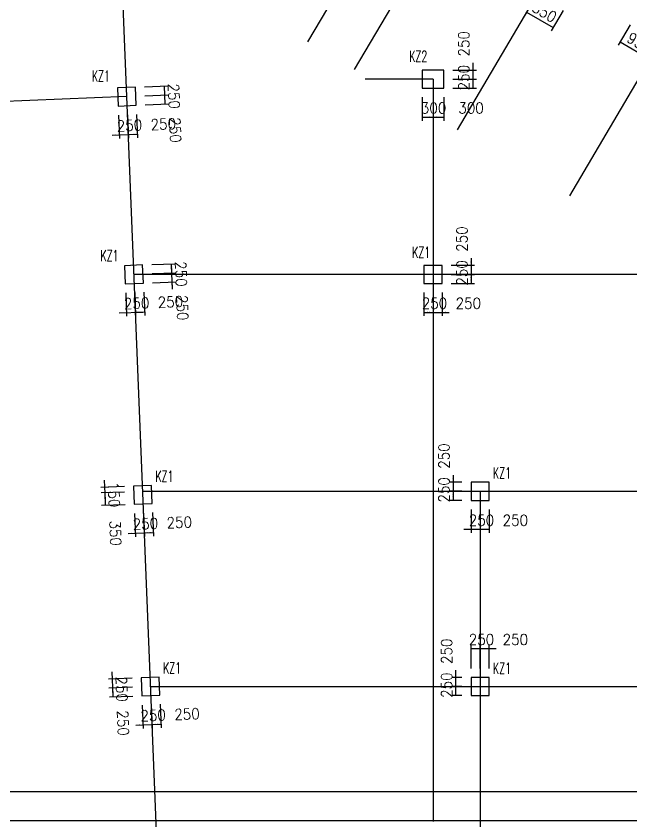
# Model space of a CAD drawing. Extents: x 387171 to 699106, y 11966 to 245688.
# Drawn here: x 487529 to 504530, y 146373 to 168631 of the extents above; entities that cross this region are included whole.
import ezdxf

# ---------------------------------------------------------------- set-up
doc = ezdxf.new("R2010")
doc.units = 0
doc.header["$LTSCALE"] = 100
doc.header["$MEASUREMENT"] = 0
for name, color, linetype in [('COLU', 7, 'Continuous'), ('DIM', 3, 'Continuous'), ('DOTE', 253, 'Continuous'), ('h后浇带', 51, 'Continuous'), ('NUM', 7, 'Continuous'), ('小尺寸', 4, 'Continuous')]:
    doc.layers.add(name, color=color, linetype=linetype)
doc.styles.get("Standard").update_dxf_attribs({"font": 'standard'})
doc.dimstyles.get("Standard").update_dxf_attribs({"dimtxt": 300, "dimasz": 100, "dimexe": 100, "dimexo": 250, "dimgap": 100, "dimtad": 0, "dimtoh": 1, "dimdec": 0, "dimdsep": 46, "dimcen": 0.09, "dimclrt": 7, "dimadec": 0, "dimazin": 0, "dimtfac": 1, "dimtdec": 4, "dimtofl": 0, "dimtmove": 0, "dimatfit": 3, "dimfxl": 1, "dimtolj": 1, "dimtzin": 0, "dimarcsym": 0})

# ---------------------------------------------------------------- blocks, each defined once
blk = doc.blocks.new('*D381')
at = {"layer": '小尺寸', "color": 0, "linetype": 'ByBlock', "lineweight": -2}
for p, q in [((501922, 169217), (501592, 168656)), ((501643, 168742), (502376, 168312)), ((502654, 168786), (502325, 168225))]:
    blk.add_line(p, q, dxfattribs=at)
for points in [[(501643, 168742), (501738, 168706), (501721, 168677)], [(502376, 168312), (502281, 168348), (502298, 168377)]]:
    blk.add_solid(points, dxfattribs=at)
at = {"layer": '小尺寸', "color": 7, "linetype": 'Continuous', "lineweight": -2, "insert": (502136, 168743), "char_height": 300, "width": 566.67, "attachment_point": 5, "rotation": 329.5454}
blk.add_mtext('850', dxfattribs=at)
blk = doc.blocks.new('*D19')
at = {"layer": '小尺寸', "color": 0, "linetype": 'ByBlock', "lineweight": -2}
for p, q in [((504510, 168390), (504181, 167830)), ((504231, 167916), (505050, 167435)), ((505329, 167909), (504999, 167348))]:
    blk.add_line(p, q, dxfattribs=at)
for points in [[(504231, 167916), (504326, 167880), (504309, 167851)], [(505050, 167435), (504955, 167471), (504972, 167500)]]:
    blk.add_solid(points, dxfattribs=at)
at = {"layer": '小尺寸', "color": 7, "linetype": 'Continuous', "lineweight": -2, "insert": (504767, 167891), "char_height": 300, "width": 556.67, "attachment_point": 5, "rotation": 329.5447}
blk.add_mtext('950', dxfattribs=at)
blk = doc.blocks.new('*D735')
at = {"layer": 'DIM', "color": 0, "linetype": 'ByBlock', "lineweight": -2}
for p, q in [((500158, 167338), (500158, 166688)), ((499608, 167138), (500258, 167138)), ((499608, 166888), (500258, 166888))]:
    blk.add_line(p, q, dxfattribs=at)
for points in [[(500158, 167138), (500141, 167238), (500175, 167238)], [(500158, 166888), (500175, 166788), (500141, 166788)]]:
    blk.add_solid(points, dxfattribs=at)
at = {"layer": 'DIM', "color": 7, "linetype": 'Continuous', "lineweight": -2, "insert": (499908, 167864), "char_height": 300, "width": 566.67, "attachment_point": 5, "rotation": 90}
blk.add_mtext('250', dxfattribs=at)
blk = doc.blocks.new('*D924')
at = {"layer": 'DIM', "color": 0, "linetype": 'ByBlock', "lineweight": -2}
for p, q in [((499608, 166888), (500258, 166888)), ((500158, 166888), (500158, 166638)), ((499608, 166638), (500258, 166638))]:
    blk.add_line(p, q, dxfattribs=at)
for points in [[(500158, 166888), (500175, 166788), (500141, 166788)], [(500158, 166638), (500141, 166738), (500175, 166738)]]:
    blk.add_solid(points, dxfattribs=at)
at = {"layer": 'DIM', "color": 7, "linetype": 'Continuous', "lineweight": -2, "insert": (499908, 166928), "char_height": 300, "width": 566.67, "attachment_point": 5, "rotation": 90}
blk.add_mtext('250', dxfattribs=at)
blk = doc.blocks.new('*D1855')
at = {"layer": 'DIM', "color": 0, "linetype": 'ByBlock', "lineweight": -2}
for p, q in [((498758, 166388), (498758, 165738)), ((499058, 166388), (499058, 165738)), ((498758, 165838), (499058, 165838))]:
    blk.add_line(p, q, dxfattribs=at)
for points in [[(498758, 165838), (498858, 165855), (498858, 165821)], [(499058, 165838), (498958, 165821), (498958, 165855)]]:
    blk.add_solid(points, dxfattribs=at)
at = {"layer": 'DIM', "color": 7, "linetype": 'Continuous', "lineweight": -2, "insert": (499073, 166088), "char_height": 300, "width": 566.67, "attachment_point": 5}
blk.add_mtext('300', dxfattribs=at)
blk = doc.blocks.new('*D1339')
at = {"layer": 'DIM', "color": 0, "linetype": 'ByBlock', "lineweight": -2}
for p, q in [((499058, 166388), (499058, 165738)), ((499358, 166388), (499358, 165738)), ((499058, 165838), (499358, 165838))]:
    blk.add_line(p, q, dxfattribs=at)
for points in [[(499058, 165838), (499158, 165855), (499158, 165821)], [(499358, 165838), (499258, 165821), (499258, 165855)]]:
    blk.add_solid(points, dxfattribs=at)
at = {"layer": 'DIM', "color": 7, "linetype": 'Continuous', "lineweight": -2, "insert": (500109, 166088), "char_height": 300, "width": 566.67, "attachment_point": 5}
blk.add_mtext('300', dxfattribs=at)
blk = doc.blocks.new('*D937')
at = {"layer": 'DIM', "color": 0, "linetype": 'ByBlock', "lineweight": -2}
for p, q in [((500108, 161938), (500108, 161288)), ((499558, 161738), (500208, 161738)), ((499558, 161488), (500208, 161488))]:
    blk.add_line(p, q, dxfattribs=at)
for points in [[(500108, 161738), (500091, 161838), (500125, 161838)], [(500108, 161488), (500125, 161388), (500091, 161388)]]:
    blk.add_solid(points, dxfattribs=at)
at = {"layer": 'DIM', "color": 7, "linetype": 'Continuous', "lineweight": -2, "insert": (499858, 162464), "char_height": 300, "width": 566.67, "attachment_point": 5, "rotation": 90}
blk.add_mtext('250', dxfattribs=at)
blk = doc.blocks.new('*D1886')
at = {"layer": 'DIM', "color": 0, "linetype": 'ByBlock', "lineweight": -2}
for p, q in [((499558, 161488), (500208, 161488)), ((500108, 161488), (500108, 161238)), ((499558, 161238), (500208, 161238))]:
    blk.add_line(p, q, dxfattribs=at)
for points in [[(500108, 161488), (500125, 161388), (500091, 161388)], [(500108, 161238), (500091, 161338), (500125, 161338)]]:
    blk.add_solid(points, dxfattribs=at)
at = {"layer": 'DIM', "color": 7, "linetype": 'Continuous', "lineweight": -2, "insert": (499858, 161528), "char_height": 300, "width": 566.67, "attachment_point": 5, "rotation": 90}
blk.add_mtext('250', dxfattribs=at)
blk = doc.blocks.new('*D2071')
at = {"layer": 'DIM', "color": 0, "linetype": 'ByBlock', "lineweight": -2}
for p, q in [((498808, 160988), (498808, 160338)), ((499058, 160988), (499058, 160338)), ((498808, 160438), (499058, 160438))]:
    blk.add_line(p, q, dxfattribs=at)
for points in [[(498808, 160438), (498908, 160455), (498908, 160421)], [(499058, 160438), (498958, 160421), (498958, 160455)]]:
    blk.add_solid(points, dxfattribs=at)
at = {"layer": 'DIM', "color": 7, "linetype": 'Continuous', "lineweight": -2, "insert": (499098, 160688), "char_height": 300, "width": 566.67, "attachment_point": 5}
blk.add_mtext('250', dxfattribs=at)
blk = doc.blocks.new('*D1668')
at = {"layer": 'DIM', "color": 0, "linetype": 'ByBlock', "lineweight": -2}
for p, q in [((499058, 160988), (499058, 160338)), ((499308, 160988), (499308, 160338)), ((498858, 160438), (499508, 160438))]:
    blk.add_line(p, q, dxfattribs=at)
for points in [[(499058, 160438), (498958, 160421), (498958, 160455)], [(499308, 160438), (499408, 160455), (499408, 160421)]]:
    blk.add_solid(points, dxfattribs=at)
at = {"layer": 'DIM', "color": 7, "linetype": 'Continuous', "lineweight": -2, "insert": (500034, 160688), "char_height": 300, "width": 566.67, "attachment_point": 5}
blk.add_mtext('250', dxfattribs=at)
blk = doc.blocks.new('*D3971')
at = {"layer": 'DIM', "color": 0, "linetype": 'ByBlock', "lineweight": -2}
for p, q in [((499611, 155938), (499611, 155288)), ((499858, 155738), (499511, 155738)), ((499858, 155488), (499511, 155488))]:
    blk.add_line(p, q, dxfattribs=at)
for points in [[(499611, 155738), (499595, 155838), (499628, 155838)], [(499611, 155488), (499628, 155388), (499595, 155388)]]:
    blk.add_solid(points, dxfattribs=at)
at = {"layer": 'DIM', "color": 7, "linetype": 'Continuous', "lineweight": -2, "insert": (499361, 156464), "char_height": 300, "width": 566.67, "attachment_point": 5, "rotation": 90}
blk.add_mtext('250', dxfattribs=at)
blk = doc.blocks.new('*D79')
at = {"layer": 'DIM', "color": 0, "linetype": 'ByBlock', "lineweight": -2}
for p, q in [((499858, 155488), (499511, 155488)), ((499611, 155488), (499611, 155238)), ((499858, 155238), (499511, 155238))]:
    blk.add_line(p, q, dxfattribs=at)
for points in [[(499611, 155488), (499628, 155388), (499595, 155388)], [(499611, 155238), (499595, 155338), (499628, 155338)]]:
    blk.add_solid(points, dxfattribs=at)
at = {"layer": 'DIM', "color": 7, "linetype": 'Continuous', "lineweight": -2, "insert": (499361, 155528), "char_height": 300, "width": 566.67, "attachment_point": 5, "rotation": 90}
blk.add_mtext('250', dxfattribs=at)
blk = doc.blocks.new('*D4486')
at = {"layer": 'DIM', "color": 0, "linetype": 'ByBlock', "lineweight": -2}
for p, q in [((500108, 154988), (500108, 154338)), ((500358, 154988), (500358, 154338)), ((499908, 154438), (500558, 154438))]:
    blk.add_line(p, q, dxfattribs=at)
for points in [[(500108, 154438), (500008, 154421), (500008, 154455)], [(500358, 154438), (500458, 154455), (500458, 154421)]]:
    blk.add_solid(points, dxfattribs=at)
at = {"layer": 'DIM', "color": 7, "linetype": 'Continuous', "lineweight": -2, "insert": (500398, 154688), "char_height": 300, "width": 566.67, "attachment_point": 5}
blk.add_mtext('250', dxfattribs=at)
blk = doc.blocks.new('*D4654')
at = {"layer": 'DIM', "color": 0, "linetype": 'ByBlock', "lineweight": -2}
for p, q in [((500358, 154988), (500358, 154338)), ((500608, 154988), (500608, 154338)), ((500358, 154438), (500608, 154438))]:
    blk.add_line(p, q, dxfattribs=at)
for points in [[(500358, 154438), (500458, 154455), (500458, 154421)], [(500608, 154438), (500508, 154421), (500508, 154455)]]:
    blk.add_solid(points, dxfattribs=at)
at = {"layer": 'DIM', "color": 7, "linetype": 'Continuous', "lineweight": -2, "insert": (501334, 154688), "char_height": 300, "width": 566.67, "attachment_point": 5}
blk.add_mtext('250', dxfattribs=at)
blk = doc.blocks.new('*D790')
at = {"layer": 'DIM', "color": 0, "linetype": 'ByBlock', "lineweight": -2}
for p, q in [((499683, 150538), (499683, 149888)), ((499858, 150338), (499583, 150338)), ((499858, 150088), (499583, 150088))]:
    blk.add_line(p, q, dxfattribs=at)
for points in [[(499683, 150338), (499666, 150438), (499699, 150438)], [(499683, 150088), (499699, 149988), (499666, 149988)]]:
    blk.add_solid(points, dxfattribs=at)
at = {"layer": 'DIM', "color": 7, "linetype": 'Continuous', "lineweight": -2, "insert": (499433, 151064), "char_height": 300, "width": 566.67, "attachment_point": 5, "rotation": 90}
blk.add_mtext('250', dxfattribs=at)
blk = doc.blocks.new('*D536')
at = {"layer": 'DIM', "color": 0, "linetype": 'ByBlock', "lineweight": -2}
for p, q in [((499858, 150088), (499583, 150088)), ((499683, 150088), (499683, 149838)), ((499858, 149838), (499583, 149838))]:
    blk.add_line(p, q, dxfattribs=at)
for points in [[(499683, 150088), (499699, 149988), (499666, 149988)], [(499683, 149838), (499666, 149938), (499699, 149938)]]:
    blk.add_solid(points, dxfattribs=at)
at = {"layer": 'DIM', "color": 7, "linetype": 'Continuous', "lineweight": -2, "insert": (499433, 150128), "char_height": 300, "width": 566.67, "attachment_point": 5, "rotation": 90}
blk.add_mtext('250', dxfattribs=at)
blk = doc.blocks.new('*D1317')
at = {"layer": 'DIM', "color": 0, "linetype": 'ByBlock', "lineweight": -2}
for p, q in [((500108, 150588), (500108, 151238)), ((500108, 151138), (500358, 151138)), ((500358, 150588), (500358, 151238))]:
    blk.add_line(p, q, dxfattribs=at)
for points in [[(500108, 151138), (500208, 151155), (500208, 151121)], [(500358, 151138), (500258, 151121), (500258, 151155)]]:
    blk.add_solid(points, dxfattribs=at)
at = {"layer": 'DIM', "color": 7, "linetype": 'Continuous', "lineweight": -2, "insert": (500398, 151388), "char_height": 300, "width": 566.67, "attachment_point": 5}
blk.add_mtext('250', dxfattribs=at)
blk = doc.blocks.new('*D918')
at = {"layer": 'DIM', "color": 0, "linetype": 'ByBlock', "lineweight": -2}
for p, q in [((500158, 151138), (500808, 151138)), ((500358, 150588), (500358, 151238)), ((500608, 150588), (500608, 151238))]:
    blk.add_line(p, q, dxfattribs=at)
for points in [[(500358, 151138), (500258, 151121), (500258, 151155)], [(500608, 151138), (500708, 151155), (500708, 151121)]]:
    blk.add_solid(points, dxfattribs=at)
at = {"layer": 'DIM', "color": 7, "linetype": 'Continuous', "lineweight": -2, "insert": (501334, 151388), "char_height": 300, "width": 566.67, "attachment_point": 5}
blk.add_mtext('250', dxfattribs=at)
blk = doc.blocks.new('*D700')
at = {"layer": 'DIM', "color": 0, "linetype": 'ByBlock', "lineweight": -2}
for p, q in [((490361, 165894), (490388, 165245)), ((490611, 165904), (490637, 165255)), ((490184, 165336), (490833, 165362))]:
    blk.add_line(p, q, dxfattribs=at)
for points in [[(490384, 165344), (490284, 165324), (490283, 165357)], [(490633, 165354), (490733, 165375), (490734, 165342)]]:
    blk.add_solid(points, dxfattribs=at)
at = {"layer": 'DIM', "color": 7, "linetype": 'Continuous', "lineweight": -2, "insert": (490664, 165606), "char_height": 300, "width": 566.67, "attachment_point": 5, "rotation": 2.2988}
blk.add_mtext('250', dxfattribs=at)
blk = doc.blocks.new('*D880')
at = {"layer": 'DIM', "color": 0, "linetype": 'ByBlock', "lineweight": -2}
for p, q in [((490611, 165904), (490637, 165255)), ((490861, 165914), (490887, 165265)), ((490633, 165354), (490883, 165365))]:
    blk.add_line(p, q, dxfattribs=at)
for points in [[(490633, 165354), (490733, 165375), (490734, 165342)], [(490883, 165365), (490784, 165344), (490783, 165377)]]:
    blk.add_solid(points, dxfattribs=at)
at = {"layer": 'DIM', "color": 7, "linetype": 'Continuous', "lineweight": -2, "insert": (491599, 165643), "char_height": 300, "width": 566.67, "attachment_point": 5, "rotation": 2.2988}
blk.add_mtext('250', dxfattribs=at)
blk = doc.blocks.new('*D1792')
at = {"layer": 'DIM', "color": 0, "linetype": 'ByBlock', "lineweight": -2}
for p, q in [((491091, 166424), (491740, 166450)), ((491650, 166196), (491640, 166446)), ((491101, 166174), (491750, 166200))]:
    blk.add_line(p, q, dxfattribs=at)
for points in [[(491640, 166446), (491661, 166346), (491628, 166345)], [(491650, 166196), (491630, 166295), (491663, 166297)]]:
    blk.add_solid(points, dxfattribs=at)
at = {"layer": 'DIM', "color": 7, "linetype": 'Continuous', "lineweight": -2, "insert": (491929, 165480), "char_height": 300, "width": 566.67, "attachment_point": 5, "rotation": 272.2988}
blk.add_mtext('250', dxfattribs=at)
blk = doc.blocks.new('*D1417')
at = {"layer": 'DIM', "color": 0, "linetype": 'ByBlock', "lineweight": -2}
for p, q in [((491081, 166673), (491730, 166700)), ((491640, 166446), (491630, 166696)), ((491091, 166424), (491740, 166450))]:
    blk.add_line(p, q, dxfattribs=at)
for points in [[(491630, 166696), (491651, 166596), (491618, 166595)], [(491640, 166446), (491620, 166545), (491653, 166546)]]:
    blk.add_solid(points, dxfattribs=at)
at = {"layer": 'DIM', "color": 7, "linetype": 'Continuous', "lineweight": -2, "insert": (491892, 166416), "char_height": 300, "width": 566.67, "attachment_point": 5, "rotation": 272.2988}
blk.add_mtext('250', dxfattribs=at)
blk = doc.blocks.new('*D4653')
at = {"layer": 'DIM', "color": 0, "linetype": 'ByBlock', "lineweight": -2}
for p, q in [((490179, 150495), (490205, 149846)), ((490737, 150318), (490087, 150292)), ((490747, 150068), (490097, 150042))]:
    blk.add_line(p, q, dxfattribs=at)
for points in [[(490187, 150296), (490166, 150395), (490200, 150396)], [(490197, 150046), (490218, 149947), (490184, 149945)]]:
    blk.add_solid(points, dxfattribs=at)
at = {"layer": 'DIM', "color": 7, "linetype": 'Continuous', "lineweight": -2, "insert": (490448, 150016), "char_height": 300, "width": 566.67, "attachment_point": 5, "rotation": 272.2988}
blk.add_mtext('250', dxfattribs=at)
blk = doc.blocks.new('*D4435')
at = {"layer": 'DIM', "color": 0, "linetype": 'ByBlock', "lineweight": -2}
for p, q in [((490747, 150068), (490097, 150042)), ((490197, 150046), (490207, 149796)), ((490757, 149818), (490107, 149792))]:
    blk.add_line(p, q, dxfattribs=at)
for points in [[(490197, 150046), (490218, 149947), (490184, 149945)], [(490207, 149796), (490186, 149895), (490220, 149897)]]:
    blk.add_solid(points, dxfattribs=at)
at = {"layer": 'DIM', "color": 7, "linetype": 'Continuous', "lineweight": -2, "insert": (490486, 149080), "char_height": 300, "width": 566.67, "attachment_point": 5, "rotation": 272.2988}
blk.add_mtext('250', dxfattribs=at)
blk = doc.blocks.new('*D533')
at = {"layer": 'DIM', "color": 0, "linetype": 'ByBlock', "lineweight": -2}
for p, q in [((491016, 149578), (491042, 148929)), ((491266, 149588), (491292, 148939)), ((490839, 149021), (491488, 149047))]:
    blk.add_line(p, q, dxfattribs=at)
for points in [[(491038, 149029), (490939, 149008), (490938, 149041)], [(491288, 149039), (491388, 149059), (491389, 149026)]]:
    blk.add_solid(points, dxfattribs=at)
at = {"layer": 'DIM', "color": 7, "linetype": 'Continuous', "lineweight": -2, "insert": (491318, 149290), "char_height": 300, "width": 566.67, "attachment_point": 5, "rotation": 2.2988}
blk.add_mtext('250', dxfattribs=at)
blk = doc.blocks.new('*D151')
at = {"layer": 'DIM', "color": 0, "linetype": 'ByBlock', "lineweight": -2}
for p, q in [((491266, 149588), (491292, 148939)), ((491516, 149598), (491542, 148949)), ((491288, 149039), (491538, 149049))]:
    blk.add_line(p, q, dxfattribs=at)
for points in [[(491288, 149039), (491388, 149059), (491389, 149026)], [(491538, 149049), (491439, 149028), (491437, 149061)]]:
    blk.add_solid(points, dxfattribs=at)
at = {"layer": 'DIM', "color": 7, "linetype": 'Continuous', "lineweight": -2, "insert": (492254, 149328), "char_height": 300, "width": 566.67, "attachment_point": 5, "rotation": 2.2988}
blk.add_mtext('250', dxfattribs=at)
blk = doc.blocks.new('*D1066')
at = {"layer": 'DIM', "color": 0, "linetype": 'ByBlock', "lineweight": -2}
for p, q in [((490559, 160978), (490585, 160329)), ((490809, 160988), (490835, 160339)), ((490381, 160421), (491030, 160447))]:
    blk.add_line(p, q, dxfattribs=at)
for points in [[(490581, 160429), (490482, 160408), (490480, 160441)], [(490831, 160439), (490930, 160459), (490931, 160426)]]:
    blk.add_solid(points, dxfattribs=at)
at = {"layer": 'DIM', "color": 7, "linetype": 'Continuous', "lineweight": -2, "insert": (490861, 160690), "char_height": 300, "width": 566.67, "attachment_point": 5, "rotation": 2.2988}
blk.add_mtext('250', dxfattribs=at)
blk = doc.blocks.new('*D685')
at = {"layer": 'DIM', "color": 0, "linetype": 'ByBlock', "lineweight": -2}
for p, q in [((490809, 160988), (490835, 160339)), ((491058, 160998), (491084, 160349)), ((490831, 160439), (491080, 160449))]:
    blk.add_line(p, q, dxfattribs=at)
for points in [[(490831, 160439), (490930, 160459), (490931, 160426)], [(491080, 160449), (490981, 160428), (490980, 160461)]]:
    blk.add_solid(points, dxfattribs=at)
at = {"layer": 'DIM', "color": 7, "linetype": 'Continuous', "lineweight": -2, "insert": (491796, 160728), "char_height": 300, "width": 566.67, "attachment_point": 5, "rotation": 2.2988}
blk.add_mtext('250', dxfattribs=at)
blk = doc.blocks.new('*D1608')
at = {"layer": 'DIM', "color": 0, "linetype": 'ByBlock', "lineweight": -2}
for p, q in [((491856, 161080), (491830, 161730)), ((491288, 161508), (491938, 161534)), ((491298, 161258), (491948, 161284))]:
    blk.add_line(p, q, dxfattribs=at)
for points in [[(491838, 161530), (491817, 161629), (491850, 161631)], [(491848, 161280), (491868, 161181), (491835, 161180)]]:
    blk.add_solid(points, dxfattribs=at)
at = {"layer": 'DIM', "color": 7, "linetype": 'Continuous', "lineweight": -2, "insert": (492127, 160564), "char_height": 300, "width": 566.67, "attachment_point": 5, "rotation": 272.2988}
blk.add_mtext('250', dxfattribs=at)
blk = doc.blocks.new('*D1776')
at = {"layer": 'DIM', "color": 0, "linetype": 'ByBlock', "lineweight": -2}
for p, q in [((491278, 161758), (491928, 161784)), ((491838, 161530), (491828, 161780)), ((491288, 161508), (491938, 161534))]:
    blk.add_line(p, q, dxfattribs=at)
for points in [[(491828, 161780), (491848, 161681), (491815, 161679)], [(491838, 161530), (491817, 161629), (491850, 161631)]]:
    blk.add_solid(points, dxfattribs=at)
at = {"layer": 'DIM', "color": 7, "linetype": 'Continuous', "lineweight": -2, "insert": (492089, 161500), "char_height": 300, "width": 566.67, "attachment_point": 5, "rotation": 272.2988}
blk.add_mtext('250', dxfattribs=at)
blk = doc.blocks.new('*D1398')
at = {"layer": 'DIM', "color": 0, "linetype": 'ByBlock', "lineweight": -2}
for p, q in [((490524, 155618), (489874, 155592)), ((489966, 155796), (489988, 155246)), ((490530, 155468), (489880, 155442))]:
    blk.add_line(p, q, dxfattribs=at)
for points in [[(489974, 155596), (489954, 155695), (489987, 155696)], [(489980, 155446), (490001, 155347), (489968, 155345)]]:
    blk.add_solid(points, dxfattribs=at)
at = {"layer": 'DIM', "color": 7, "linetype": 'Continuous', "lineweight": -2, "insert": (490233, 155394), "char_height": 300, "width": 476.67, "attachment_point": 5, "rotation": 272.2988}
blk.add_mtext('150', dxfattribs=at)
blk = doc.blocks.new('*D2352')
at = {"layer": 'DIM', "color": 0, "linetype": 'ByBlock', "lineweight": -2}
for p, q in [((490530, 155468), (489880, 155442)), ((489980, 155446), (489994, 155096)), ((490544, 155118), (489894, 155092))]:
    blk.add_line(p, q, dxfattribs=at)
for points in [[(489980, 155446), (490001, 155347), (489968, 155345)], [(489994, 155096), (489974, 155195), (490007, 155197)]]:
    blk.add_solid(points, dxfattribs=at)
at = {"layer": 'DIM', "color": 7, "linetype": 'Continuous', "lineweight": -2, "insert": (490275, 154330), "char_height": 300, "width": 566.67, "attachment_point": 5, "rotation": 272.2988}
blk.add_mtext('350', dxfattribs=at)
blk = doc.blocks.new('*D1966')
at = {"layer": 'DIM', "color": 0, "linetype": 'ByBlock', "lineweight": -2}
for p, q in [((490804, 154878), (490830, 154229)), ((491053, 154888), (491080, 154239)), ((490626, 154321), (491275, 154347))]:
    blk.add_line(p, q, dxfattribs=at)
for points in [[(490826, 154329), (490726, 154308), (490725, 154341)], [(491076, 154339), (491175, 154360), (491176, 154326)]]:
    blk.add_solid(points, dxfattribs=at)
at = {"layer": 'DIM', "color": 7, "linetype": 'Continuous', "lineweight": -2, "insert": (491106, 154590), "char_height": 300, "width": 566.67, "attachment_point": 5, "rotation": 2.2988}
blk.add_mtext('250', dxfattribs=at)
blk = doc.blocks.new('*D2739')
at = {"layer": 'DIM', "color": 0, "linetype": 'ByBlock', "lineweight": -2}
for p, q in [((491053, 154888), (491080, 154239)), ((491303, 154898), (491329, 154249)), ((491076, 154339), (491325, 154349))]:
    blk.add_line(p, q, dxfattribs=at)
for points in [[(491076, 154339), (491175, 154360), (491176, 154326)], [(491325, 154349), (491226, 154328), (491225, 154362)]]:
    blk.add_solid(points, dxfattribs=at)
at = {"layer": 'DIM', "color": 7, "linetype": 'Continuous', "lineweight": -2, "insert": (492041, 154628), "char_height": 300, "width": 566.67, "attachment_point": 5, "rotation": 2.2988}
blk.add_mtext('250', dxfattribs=at)
blk = doc.blocks.new('后浇带现场')
at = {"color": 6, "lineweight": 30}
for points in [[(662200, 674230), (718557, 674230), (718557, 624270), (707583, 624270), (707286, 620897), (700215, 616964), (698139, 620873), (664797, 619534)], [(662200, 673430), (717757, 673430), (717757, 625070), (706851, 625070), (706526, 621390), (700538, 618060), (698609, 621692), (664765, 620333)]]:
    blk.add_lwpolyline(points, dxfattribs=at)
at = {"layer": 'h后浇带', "color": 1}
for p, q in [((662168, 674230), (787754, 674230)), ((662200, 673430), (787536, 673430))]:
    blk.add_line(p, q, dxfattribs=at)

msp = doc.modelspace()

# ---------------------------------------------------------------- linework, layer by layer
at = {"layer": 'COLU'}
for points in [[(498758.1, 166637.9), (499358.1, 166637.9), (499358.1, 167137.9), (498758.1, 167137.9)], [(490351.4, 166143.8), (490851, 166163.9), (490831, 166663.5), (490331.4, 166643.4)], [(490548.8, 161228.1), (491048.4, 161248.2), (491028.3, 161747.8), (490528.7, 161727.7)], [(498808.1, 161237.9), (499308.1, 161237.9), (499308.1, 161737.9), (498808.1, 161737.9)], [(490793.6, 155128.2), (491293.2, 155148.2), (491273.2, 155647.8), (490773.6, 155627.8)], [(500108.1, 155237.9), (500608.1, 155237.9), (500608.1, 155737.9), (500108.1, 155737.9)], [(491006.4, 149828.1), (491506, 149848.2), (491485.9, 150347.8), (490986.3, 150327.7)], [(500108.1, 149837.9), (500608.1, 149837.9), (500608.1, 150337.9), (500108.1, 150337.9)]]:
    msp.add_lwpolyline(points, close=True, dxfattribs=at)
at = {"layer": 'DOTE'}
for p, q in [((495323.3, 48523.1), (487855.3, 234558.3)), ((505107.7, 184105.2), (495588.5, 167915.5)), ((502295.3, 176362.7), (496881.5, 167155.2)), ((508243.3, 172865.4), (502829.5, 163657.9)), ((502859.2, 170810.9), (499726.2, 165482.6)), ((499058.1, 166887.9), (497184.4, 166887.9)), ((499058.1, 166887.9), (499058.1, 146357.9)), ((490591.2, 166403.6), (477154.6, 165864.2)), ((532758.1, 161487.9), (490788.5, 161487.9)), ((491029.4, 155487.9), (604908.1, 155487.9)), ((500358.1, 155487.9), (500358.1, 144687.9)), ((491246.2, 150087.9), (605563.5, 150087.9))]:
    msp.add_line(p, q, dxfattribs=at)

# ---------------------------------------------------------------- block references
at = {"color": 3, "lineweight": 30}
msp.add_blockref('后浇带现场', (-182998.7, -527042.1), dxfattribs=at)

# ---------------------------------------------------------------- texts
at = {"layer": 'NUM', "color": 200, "width": 0.7}
for s, p in [('KZ2', (498399.3, 167370.2)), ('KZ1', (489624.3, 166826.6)), ('KZ1', (489859.9, 161853.8)), ('KZ1', (498479.4, 161945.5)), ('KZ1', (491379.2, 155753.9)), ('KZ1', (500714.1, 155844)), ('KZ1', (491592, 150453.8)), ('KZ1', (500714.1, 150444))]:
    msp.add_text(s, height=300, dxfattribs=at).set_placement(p)

# ---------------------------------------------------------------- dimensions: what is measured, and where the dimension line sits
at = {"layer": 'DIM', "color": 200}
for p1, p2, distance, picture, middle in [((499358.1, 167137.9), (499358.1, 166887.9), 800, '*D735', (499908.1, 167356)), ((499358.1, 166887.9), (499358.1, 166637.9), 800, '*D924', (499908.1, 166419.9)), ((490841, 166413.7), (490831, 166663.5), -800, '*D1417', (491871.4, 166923.5)), ((498758.1, 166637.9), (499058.1, 166637.9), -800, '*D1855', (498540, 166087.9)), ((499058.1, 166637.9), (499358.1, 166637.9), -800, '*D1339', (499576.1, 166087.9)), ((490851, 166163.9), (490841, 166413.7), -800, '*D1792', (491908.9, 165988.1)), ((490351.4, 166143.8), (490601.2, 166153.8), -800, '*D700', (490155.6, 165585.5)), ((490601.2, 166153.8), (490851, 166163.9), -800, '*D880', (491091, 165623)), ((499308.1, 161737.9), (499308.1, 161487.9), 800, '*D937', (499858.1, 161956)), ((491038.3, 161498), (491028.3, 161747.8), -800, '*D1776', (492068.7, 162007.8)), ((499308.1, 161487.9), (499308.1, 161237.9), 800, '*D1886', (499858.1, 161019.9)), ((491048.4, 161248.2), (491038.3, 161498), -800, '*D1608', (492106.3, 161072.4)), ((490548.8, 161228.1), (490798.6, 161238.1), -800, '*D1066', (490352.9, 160669.8)), ((490798.6, 161238.1), (491048.4, 161248.2), -800, '*D685', (491288.3, 160707.3)), ((498808.1, 161237.9), (499058.1, 161237.9), -800, '*D2071', (498590, 160687.9)), ((499058.1, 161237.9), (499308.1, 161237.9), -800, '*D1668', (499526.1, 160687.9)), ((500108.1, 155737.9), (500108.1, 155487.9), -496.6, '*D3971', (499361.5, 155956)), ((490773.6, 155627.8), (490779.6, 155477.9), -800, '*D1398', (490215.9, 155807.5)), ((500108.1, 155487.9), (500108.1, 155237.9), -496.6, '*D79', (499361.5, 155019.9)), ((490779.6, 155477.9), (490793.6, 155128.2), -800, '*D2352', (490252.8, 154888.2)), ((491043.4, 155138.2), (491293.2, 155148.2), -800, '*D2739', (491533.2, 154607.4)), ((500108.1, 155237.9), (500358.1, 155237.9), -800, '*D4486', (499890, 154687.9)), ((500358.1, 155237.9), (500608.1, 155237.9), -800, '*D4654', (500826.1, 154687.9)), ((490793.6, 155128.2), (491043.4, 155138.2), -800, '*D1966', (490597.8, 154569.9)), ((500108.1, 150337.9), (500358.1, 150337.9), 800, '*D1317', (499890, 151387.9)), ((500358.1, 150337.9), (500608.1, 150337.9), 800, '*D918', (500826.1, 151387.9)), ((500108.1, 150337.9), (500108.1, 150087.9), -425.4, '*D790', (499432.7, 150556)), ((490986.3, 150327.7), (490996.4, 150077.9), -800, '*D4653', (490428, 150523.5)), ((500108.1, 150087.9), (500108.1, 149837.9), -425.4, '*D536', (499432.7, 149619.9)), ((490996.4, 150077.9), (491006.4, 149828.1), -800, '*D4435', (490465.6, 149588.1)), ((491006.4, 149828.1), (491256.2, 149838.1), -800, '*D533', (490810.6, 149269.8)), ((491256.2, 149838.1), (491506, 149848.2), -800, '*D151', (491746, 149307.3))]:
    dim = msp.add_aligned_dim(p1=p1, p2=p2, distance=distance, dimstyle='Standard', dxfattribs=at)
    dim.commit()
    dim.dimension.update_dxf_attribs({"geometry": picture, "text_midpoint": middle})
at = {"layer": '小尺寸'}
for p1, p2, picture, middle in [((502048.4, 169432), (502781.1, 169001.2), '*D381', (502136, 168742.5)), ((504636.7, 168605.7), (505455.6, 168124.2), '*D19', (504767.4, 167890.9))]:
    dim = msp.add_aligned_dim(p1=p1, p2=p2, distance=-800, dimstyle='Standard', dxfattribs=at)
    dim.commit()
    dim.dimension.update_dxf_attribs({"geometry": picture, "text_midpoint": middle})

doc.saveas('drawing.dxf')
